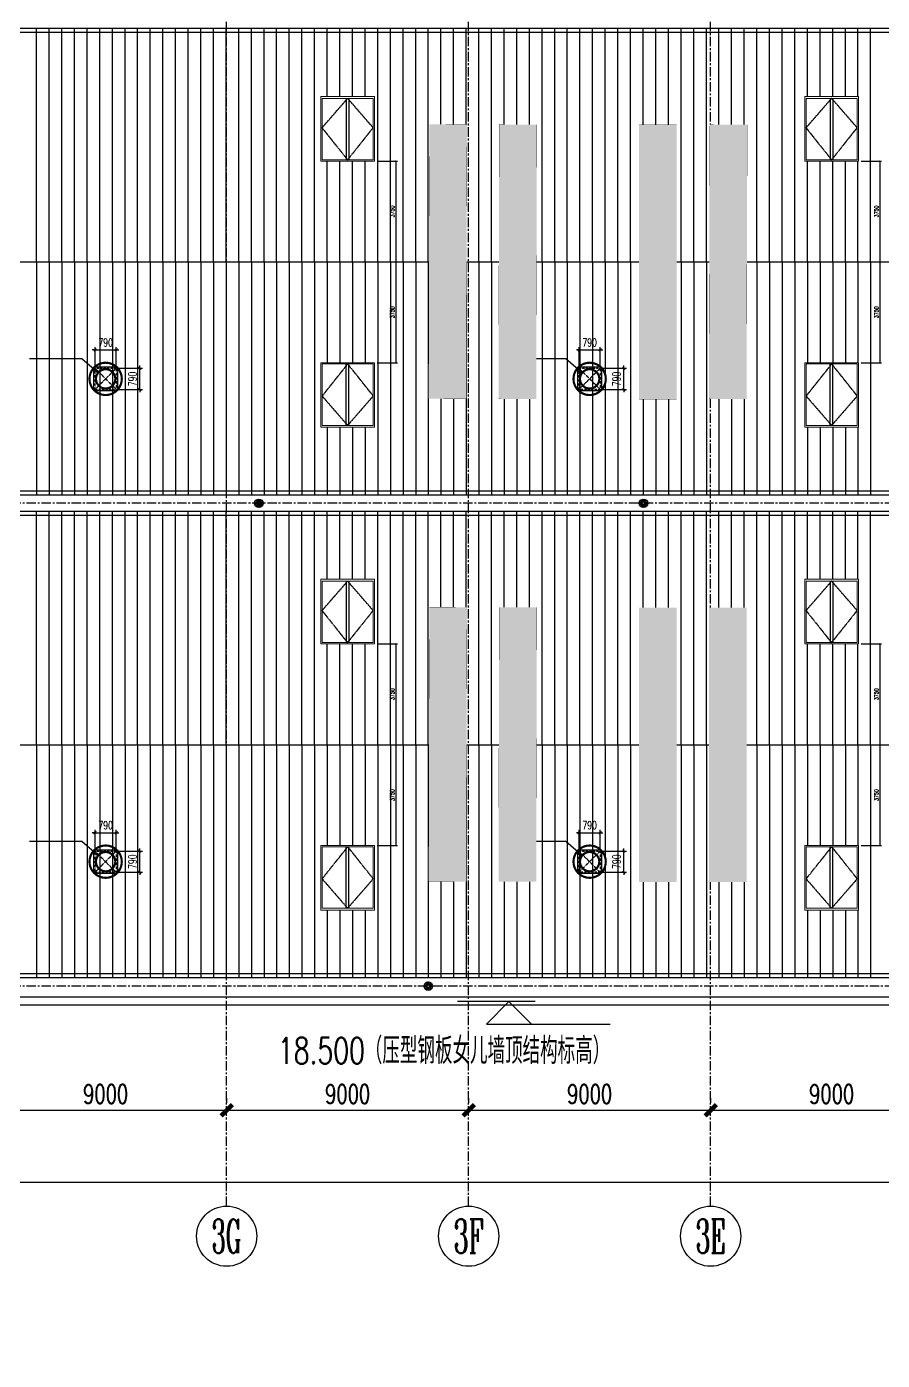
# Model space of a CAD drawing. Extents: x -599358 to 2865263, y -1062760 to 486533.
# Drawn here: x 1932238 to 1964060, y -893465 to -843880 of the extents above; entities that cross this region are included whole.
import ezdxf
from ezdxf.enums import TextEntityAlignment as Align

# ---------------------------------------------------------------- set-up
doc = ezdxf.new("R2010")
doc.units = 0
doc.set_wipeout_variables(frame=1)
for name, pattern in [('CENTER', [2, 1.25, -0.25, 0.25, -0.25]), ('DASH', [0.35, 0.25, -0.1]), ('HIDDEN', [0.375, 0.25, -0.125])]:
    doc.linetypes.add(name, pattern=pattern)
for name, color, linetype in [('3符号', 173, 'Continuous'), ('3索引', 3, 'Continuous'), ('99平面图例外参$0$A-HATCH-2', 251, 'Continuous'), ('A-AXIS-DP', 126, 'Continuous'), ('A-LIN-V', 9, 'Continuous'), ('A-SFCE', 30, 'Continuous'), ('A-WINDOW', 140, 'Continuous'), ('DIM', 173, 'Continuous'), ('DIM_SYMB', 3, 'Continuous'), ('DOTE', 1, 'CENTER'), ('E-电气标注', 84, 'Continuous'), ('参考线', 8, 'Continuous'), ('外框', 1, 'HIDDEN'), ('屋面板111', 6, 'Continuous'), ('文本', 4, 'Continuous'), ('暖通', 7, 'Continuous'), ('虹吸雨水斗', 6, 'Continuous')]:
    doc.layers.add(name, color=color, linetype=linetype)
doc.layers.add('成型线', color=3, linetype='Continuous', lineweight=18)
doc.styles.add('_TCH_AXIS', font='COMPLEX', dxfattribs={"bigfont": 'GBCBIG'})
doc.styles.add('_TCH_DIM_T3', font='SIMPLEX', dxfattribs={"width": 0.705882, "bigfont": 'GBCBIG'})
doc.styles.add('DHTEXT-1', font='romans.shx', dxfattribs={"width": 0.7, "bigfont": 'chinese.shx'})
doc.styles.add('卓越符号', font='ROMANS.shx', dxfattribs={"width": 0.7, "bigfont": 'CHINESE.shx'})
doc.dimstyles.new('_TCH_ARCH&&100', dxfattribs={"dimtxt": 297.5, "dimasz": 100, "dimexe": 100, "dimexo": 100, "dimgap": 126.25, "dimtad": 1, "dimdec": 0, "dimzin": 0, "dimdsep": 46, "dimtxsty": '_TCH_DIM_T3', "dimblk": 'ARCHTICK', "dimcen": 0.09, "dimclrt": 7, "dimazin": 2, "dimtfac": 1, "dimtdec": 0, "dimtix": 1, "dimtmove": 2, "dimatfit": 3, "dimfxl": 0, "dimtolj": 1, "dimtzin": 0, "dimarcsym": 0})
doc.dimstyles.new('_TCH_ARCH&&50', dxfattribs={"dimtxt": 148.75, "dimasz": 50, "dimexe": 50, "dimexo": 50, "dimgap": 63.125, "dimtad": 1, "dimdec": 0, "dimzin": 0, "dimdsep": 46, "dimtxsty": '_TCH_DIM_T3', "dimblk": 'ARCHTICK', "dimcen": 0.09, "dimclrt": 7, "dimazin": 2, "dimtfac": 1, "dimtdec": 0, "dimtix": 1, "dimtmove": 2, "dimatfit": 3, "dimfxl": 0, "dimtolj": 1, "dimtzin": 0, "dimarcsym": 0})
doc.dimstyles.new('ZN280', dxfattribs={"dimscale": 280, "dimtxt": 2.5, "dimasz": 1.5, "dimexe": 1, "dimexo": 2, "dimgap": 0.9, "dimtad": 1, "dimdec": 0, "dimdsep": 46, "dimtxsty": 'DHTEXT-1', "dimblk": 'ARCHTICK', "dimcen": 2.5, "dimclrd": 173, "dimclre": 173, "dimclrt": 7, "dimazin": 2, "dimtfac": 1, "dimtdec": 0, "dimtix": 1, "dimtmove": 2, "dimatfit": 3, "dimfxl": 0, "dimarcsym": 0})

# ---------------------------------------------------------------- blocks, each defined once
blk = doc.blocks.new('卓越-轴号')
blk.add_circle((0, 0), 4)
at = {"color": 0, "style": '_TCH_AXIS', "width": 1.041667, "flags": 8}
blk.add_attdef('A', text='', height=4.48, dxfattribs=at).set_placement((-2, -2.24), (2, -2.24), align=Align.FIT)
blk = doc.blocks.new('*U613')
at = {"ltscale": 10}
blk.add_line((3.48, 0), (-6.85, 0), dxfattribs=at)
blk.add_lwpolyline([(3, -3), (0, 0), (-3, -3), (13.45, -3)])
at = {"color": 0, "style": '卓越符号', "width": 0.7, "flags": 8}
blk.add_attdef('±0.000', text='', height=3.5, dxfattribs=at).set_placement((13.45, -7.85), align=Align.RIGHT)
blk = doc.blocks.new('“奔腾”虹吸雨水斗')
at = {"layer": '虹吸雨水斗', "lineweight": 25}
for p, q in [((946944, 86685), (947028, 86658)), ((947028, 86641), (946944, 86614)), ((947032, 86673), (946946, 86692)), ((946946, 86607), (947032, 86625)), ((946982, 86753), (947040, 86688)), ((947040, 86611), (946982, 86546)), ((947052, 86699), (946987, 86758)), ((946987, 86541), (947052, 86600)), ((947048, 86793), (947066, 86707)), ((947066, 86592), (947048, 86506)), ((947082, 86711), (947055, 86795)), ((947055, 86504), (947082, 86587)), ((947125, 86795), (947098, 86711)), ((947098, 86587), (947125, 86504)), ((947114, 86707), (947132, 86793)), ((947132, 86506), (947114, 86592)), ((947194, 86758), (947128, 86699)), ((947128, 86600), (947194, 86541)), ((947140, 86688), (947199, 86753)), ((947199, 86546), (947140, 86611)), ((947234, 86692), (947148, 86673)), ((947148, 86625), (947234, 86607)), ((947152, 86658), (947236, 86685)), ((947236, 86614), (947152, 86641))]:
    blk.add_line(p, q, dxfattribs=at)
for radius in [150, 47.6]:
    blk.add_circle((947090, 86649), radius, dxfattribs=at)
for centre, start, end in [((947025, 86649), 291.6382, 68.3675), ((947034, 86682), 261.6382, 38.3675), ((947034, 86617), 321.6382, 98.3675), ((947057, 86706), 231.6382, 8.3675), ((947057, 86593), 351.6382, 128.3675), ((947090, 86715), 201.6382, 338.3675), ((947090, 86584), 21.6382, 158.3675), ((947123, 86706), 171.6382, 308.3675), ((947123, 86593), 51.6382, 188.3675), ((947147, 86682), 141.6382, 278.3675), ((947147, 86617), 81.6382, 218.3675), ((947155, 86649), 111.6382, 248.3675)]:
    blk.add_arc(centre, 8.82, start, end, dxfattribs=at)
blk = doc.blocks.new('_ArchTick')
at = {"color": 0, "linetype": 'ByBlock', "const_width": 0.4}
blk.add_lwpolyline([(-0.5, -0.5), (0.5, 0.5)], dxfattribs=at)
blk = doc.blocks.new('*D1957')
at = {"layer": 'Defpoints', "color": 0, "ltscale": 2800, "transparency": 16777216}
for p in [(1930675, -884283), (1939675, -884168), (1939675, -884283)]:
    blk.add_point(p, dxfattribs=at)
at = {"layer": 'DIM', "color": 173, "linetype": 'ByBlock', "lineweight": -2, "ltscale": 2800, "transparency": 16777216}
for p, q in [((1930675, -883723), (1930675, -883888)), ((1939675, -883723), (1939675, -883888)), ((1930675, -884168), (1939675, -884168))]:
    blk.add_line(p, q, dxfattribs=at)
at = {"layer": 'DIM', "color": 173, "lineweight": -2, "ltscale": 2800, "transparency": 16777216, "xscale": 420, "yscale": 420, "zscale": 420, "rotation": 180}
blk.add_blockref('_ArchTick', (1930675, -884168), dxfattribs=at)
at = {"layer": 'DIM', "color": 173, "lineweight": -2, "ltscale": 2800, "transparency": 16777216, "xscale": 420, "yscale": 420, "zscale": 420}
blk.add_blockref('_ArchTick', (1939675, -884168), dxfattribs=at)
at = {"layer": 'DIM', "color": 7, "ltscale": 2800, "transparency": 16777216, "insert": (1935175, -883566), "char_height": 700, "attachment_point": 5, "style": 'DHTEXT-1'}
blk.add_mtext('9000', dxfattribs=at)
blk = doc.blocks.new('*D1958')
at = {"layer": 'Defpoints', "color": 0, "ltscale": 2800, "transparency": 16777216}
for p in [(1939675, -884283), (1948675, -884168), (1948675, -884283)]:
    blk.add_point(p, dxfattribs=at)
at = {"layer": 'DIM', "color": 173, "linetype": 'ByBlock', "lineweight": -2, "ltscale": 2800, "transparency": 16777216}
for p, q in [((1939675, -883723), (1939675, -883888)), ((1948675, -883723), (1948675, -883888)), ((1939675, -884168), (1948675, -884168))]:
    blk.add_line(p, q, dxfattribs=at)
at = {"layer": 'DIM', "color": 173, "lineweight": -2, "ltscale": 2800, "transparency": 16777216, "xscale": 420, "yscale": 420, "zscale": 420, "rotation": 180}
blk.add_blockref('_ArchTick', (1939675, -884168), dxfattribs=at)
at = {"layer": 'DIM', "color": 173, "lineweight": -2, "ltscale": 2800, "transparency": 16777216, "xscale": 420, "yscale": 420, "zscale": 420}
blk.add_blockref('_ArchTick', (1948675, -884168), dxfattribs=at)
at = {"layer": 'DIM', "color": 7, "ltscale": 2800, "transparency": 16777216, "insert": (1944175, -883566), "char_height": 700, "attachment_point": 5, "style": 'DHTEXT-1'}
blk.add_mtext('9000', dxfattribs=at)
blk = doc.blocks.new('*D1959')
at = {"layer": 'Defpoints', "color": 0, "ltscale": 2800, "transparency": 16777216}
for p in [(1948675, -884283), (1957675, -884168), (1957675, -884283)]:
    blk.add_point(p, dxfattribs=at)
at = {"layer": 'DIM', "color": 173, "linetype": 'ByBlock', "lineweight": -2, "ltscale": 2800, "transparency": 16777216}
for p, q in [((1948675, -883723), (1948675, -883888)), ((1957675, -883723), (1957675, -883888)), ((1948675, -884168), (1957675, -884168))]:
    blk.add_line(p, q, dxfattribs=at)
at = {"layer": 'DIM', "color": 173, "lineweight": -2, "ltscale": 2800, "transparency": 16777216, "xscale": 420, "yscale": 420, "zscale": 420, "rotation": 180}
blk.add_blockref('_ArchTick', (1948675, -884168), dxfattribs=at)
at = {"layer": 'DIM', "color": 173, "lineweight": -2, "ltscale": 2800, "transparency": 16777216, "xscale": 420, "yscale": 420, "zscale": 420}
blk.add_blockref('_ArchTick', (1957675, -884168), dxfattribs=at)
at = {"layer": 'DIM', "color": 7, "ltscale": 2800, "transparency": 16777216, "insert": (1953175, -883566), "char_height": 700, "attachment_point": 5, "style": 'DHTEXT-1'}
blk.add_mtext('9000', dxfattribs=at)
blk = doc.blocks.new('*D1960')
at = {"layer": 'Defpoints', "color": 0, "ltscale": 2800, "transparency": 16777216}
for p in [(1957675, -884283), (1966675, -884168), (1966675, -884283)]:
    blk.add_point(p, dxfattribs=at)
at = {"layer": 'DIM', "color": 173, "linetype": 'ByBlock', "lineweight": -2, "ltscale": 2800, "transparency": 16777216}
for p, q in [((1957675, -883723), (1957675, -883888)), ((1966675, -883723), (1966675, -883888)), ((1957675, -884168), (1966675, -884168))]:
    blk.add_line(p, q, dxfattribs=at)
at = {"layer": 'DIM', "color": 173, "lineweight": -2, "ltscale": 2800, "transparency": 16777216, "xscale": 420, "yscale": 420, "zscale": 420, "rotation": 180}
blk.add_blockref('_ArchTick', (1957675, -884168), dxfattribs=at)
at = {"layer": 'DIM', "color": 173, "lineweight": -2, "ltscale": 2800, "transparency": 16777216, "xscale": 420, "yscale": 420, "zscale": 420}
blk.add_blockref('_ArchTick', (1966675, -884168), dxfattribs=at)
at = {"layer": 'DIM', "color": 7, "ltscale": 2800, "transparency": 16777216, "insert": (1962175, -883566), "char_height": 700, "attachment_point": 5, "style": 'DHTEXT-1'}
blk.add_mtext('9000', dxfattribs=at)
blk = doc.blocks.new('*D1965')
at = {"layer": 'Defpoints', "color": 0, "ltscale": 2800, "transparency": 16777216}
for p in [(1809675, -885239), (1993675, -885239), (1809675, -886850)]:
    blk.add_point(p, dxfattribs=at)
at = {"layer": 'DIM', "color": 173, "linetype": 'ByBlock', "lineweight": -2, "ltscale": 2800, "transparency": 16777216}
for p, q in [((1809675, -885799), (1809675, -887130)), ((1993675, -885799), (1993675, -887130)), ((1993675, -886850), (1809675, -886850))]:
    blk.add_line(p, q, dxfattribs=at)
at = {"layer": 'DIM', "color": 173, "lineweight": -2, "ltscale": 2800, "transparency": 16777216, "xscale": 420, "yscale": 420, "zscale": 420, "rotation": 180}
blk.add_blockref('_ArchTick', (1809675, -886850), dxfattribs=at)
at = {"layer": 'DIM', "color": 173, "lineweight": -2, "ltscale": 2800, "transparency": 16777216, "xscale": 420, "yscale": 420, "zscale": 420}
blk.add_blockref('_ArchTick', (1993675, -886850), dxfattribs=at)
at = {"layer": 'DIM', "color": 7, "ltscale": 2800, "transparency": 16777216, "insert": (1901675, -886248), "char_height": 700, "attachment_point": 5, "style": 'DHTEXT-1'}
blk.add_mtext('184000', dxfattribs=at)
blk = doc.blocks.new('*D1776')
at = {"layer": 'A-AXIS-DP', "color": 0, "lineweight": -2, "transparency": 16777216}
for p, q in [((-495, 395), (-1374, 395)), ((-1274, 395), (-1274, 495)), ((-1274, 395), (-1274, -395)), ((-495, -395), (-1374, -395)), ((-1274, -395), (-1274, -495))]:
    blk.add_line(p, q, dxfattribs=at)
at = {"layer": 'Defpoints', "color": 0, "transparency": 16777216}
for p in [(-395, 395), (-1274, -395), (-395, -395)]:
    blk.add_point(p, dxfattribs=at)
at = {"layer": 'A-AXIS-DP', "color": 0, "lineweight": -2, "transparency": 16777216, "xscale": 100, "yscale": 100, "zscale": 100}
for p, rotation in [((-1274, 395), 270), ((-1274, -395), 90)]:
    blk.add_blockref('_ArchTick', p, dxfattribs=dict(at, rotation=rotation))
at = {"layer": 'A-AXIS-DP', "color": 7, "transparency": 16777216, "insert": (-999, 0), "char_height": 297.5, "attachment_point": 5, "rotation": 270, "style": '_TCH_DIM_T3'}
blk.add_mtext('\\A1;790', dxfattribs=at)
blk = doc.blocks.new('*D1777')
at = {"layer": 'A-AXIS-DP', "color": 0, "lineweight": -2, "transparency": 16777216}
for p, q in [((-395, -495), (-395, -1178)), ((395, -495), (395, -1178)), ((-395, -1078), (-495, -1078)), ((395, -1078), (-395, -1078)), ((395, -1078), (495, -1078))]:
    blk.add_line(p, q, dxfattribs=at)
at = {"layer": 'Defpoints', "color": 0, "transparency": 16777216}
for p in [(-395, -395), (395, -395), (-395, -1078)]:
    blk.add_point(p, dxfattribs=at)
at = {"layer": 'A-AXIS-DP', "color": 0, "lineweight": -2, "transparency": 16777216, "xscale": 100, "yscale": 100, "zscale": 100}
blk.add_blockref('_ArchTick', (-395, -1078), dxfattribs=at)
at = {"layer": 'A-AXIS-DP', "color": 0, "lineweight": -2, "transparency": 16777216, "xscale": 100, "yscale": 100, "zscale": 100, "rotation": 180}
blk.add_blockref('_ArchTick', (395, -1078), dxfattribs=at)
at = {"layer": 'A-AXIS-DP', "color": 7, "transparency": 16777216, "insert": (0, -1353), "char_height": 297.5, "attachment_point": 5, "rotation": 180, "style": '_TCH_DIM_T3'}
blk.add_mtext('\\A1;790', dxfattribs=at)
blk = doc.blocks.new('44')
blk.add_wipeout([(277496, 745320), (279896, 745320), (279896, 747320), (277496, 747320)]).dxf.layer = '参考线'
at = {"color": 2}
for p, q in [((277566, 746370), (279851, 746370)), ((277566, 746270), (279851, 746270))]:
    blk.add_line(p, q, dxfattribs=at)
at = {"layer": '外框'}
for points in [[(279851, 746320), (278658, 747270), (277566, 746320)], [(279851, 746320), (278658, 745370), (277566, 746320)]]:
    blk.add_lwpolyline(points, dxfattribs=at)
at = {"layer": '成型线'}
blk.add_line((279896, 745320), (279896, 747320), dxfattribs=at)
blk.add_lwpolyline([(279896, 745320), (277496, 745320), (277496, 747320), (279896, 747320)], dxfattribs=at)
blk.add_lwpolyline([(279851, 745370), (279851, 747270), (277566, 747270), (277566, 745370)], close=True, dxfattribs=at)
blk = doc.blocks.new('*D2423')
at = {"layer": 'A-WINDOW', "color": 0, "lineweight": -2, "transparency": 16777216}
for p, q in [((367696, 714320), (368446, 714320)), ((368396, 710570), (368396, 714320)), ((367696, 710570), (368446, 710570))]:
    blk.add_line(p, q, dxfattribs=at)
at = {"layer": 'Defpoints', "color": 0, "transparency": 16777216}
for p in [(367646, 714320), (368396, 714320), (367646, 710570)]:
    blk.add_point(p, dxfattribs=at)
at = {"layer": 'A-WINDOW', "color": 0, "lineweight": -2, "transparency": 16777216, "xscale": 50, "yscale": 50, "zscale": 50}
for p, rotation in [((368396, 714320), 90), ((368396, 710570), 270)]:
    blk.add_blockref('_ArchTick', p, dxfattribs=dict(at, rotation=rotation))
at = {"layer": 'A-WINDOW', "color": 7, "transparency": 16777216, "insert": (368258, 712445), "char_height": 148.8, "attachment_point": 5, "rotation": 90, "style": '_TCH_DIM_T3'}
blk.add_mtext('\\A1;3750', dxfattribs=at)
blk = doc.blocks.new('*D2424')
at = {"layer": 'A-WINDOW', "color": 0, "lineweight": -2, "transparency": 16777216}
for p, q in [((367696, 718070), (368446, 718070)), ((368396, 714320), (368396, 718070)), ((367696, 714320), (368446, 714320))]:
    blk.add_line(p, q, dxfattribs=at)
at = {"layer": 'Defpoints', "color": 0, "transparency": 16777216}
for p in [(367646, 718070), (368396, 718070), (367646, 714320)]:
    blk.add_point(p, dxfattribs=at)
at = {"layer": 'A-WINDOW', "color": 0, "lineweight": -2, "transparency": 16777216, "xscale": 50, "yscale": 50, "zscale": 50}
for p, rotation in [((368396, 718070), 90), ((368396, 714320), 270)]:
    blk.add_blockref('_ArchTick', p, dxfattribs=dict(at, rotation=rotation))
at = {"layer": 'A-WINDOW', "color": 7, "transparency": 16777216, "insert": (368258, 716195), "char_height": 148.8, "attachment_point": 5, "rotation": 90, "style": '_TCH_DIM_T3'}
blk.add_mtext('\\A1;3750', dxfattribs=at)
blk = doc.blocks.new('w42343eeee')
blk.add_wipeout([(367285, 568212), (365883, 568215), (365906, 578415), (367306, 578412)]).dxf.layer = '参考线'
at = {"layer": '99平面图例外参$0$A-HATCH-2'}
h = blk.add_hatch(dxfattribs=at)
h.set_pattern_fill('ANSI33', color=256, scale=75)
h.set_pattern_definition([(45, (1135667.22, 924695.12), (-168.3798, 168.3798), []), (45, (1135835.6, 924695.12), (-168.3798, 168.3798), [119.0625, -59.53125])])
h.paths.add_polyline_path([(366843, 550430), (365843, 550432)])
h.paths.add_polyline_path([(365906, 578415), (367306, 578412), (367283, 568212), (365883, 568215)])
at = {"layer": 'E-电气标注', "color": 1, "const_width": 5}
blk.add_lwpolyline([(365906, 578415), (365883, 568215), (367283, 568212), (367306, 578412)], close=True, dxfattribs=at)
blk = doc.blocks.new('A$C35aa308d')
at = {"layer": 'A-SFCE'}
for p in [(-228369, -618178), (-225769, -618184)]:
    blk.add_blockref('w42343eeee', p, dxfattribs=at)
at = {"layer": 'A-SFCE', "rotation": 0.1299683941899632}
for p in [(-219256, -619024), (-216656, -636974)]:
    blk.add_blockref('w42343eeee', p, dxfattribs=at)
at = {"layer": 'A-SFCE'}
for p in [(-228369, -600228), (-225769, -600234), (-217946, -618184), (-228369, -636128), (-225769, -636134)]:
    blk.add_blockref('w42343eeee', p, dxfattribs=at)
at = {"layer": 'A-SFCE', "rotation": 0.1299683941899632}
for p in [(-219256, -601074), (-219256, -636974)]:
    blk.add_blockref('w42343eeee', p, dxfattribs=at)
at = {"layer": 'A-SFCE'}
blk.add_blockref('w42343eeee', (-217969, -600251), dxfattribs=at)
blk = doc.blocks.new('fengji')
at = {"layer": 'DIM_SYMB'}
for p, q in [((324.2, -267.9), (884.2, -747.9)), ((884.2, -747.9), (2834.2, -747.9))]:
    blk.add_line(p, q, dxfattribs=at)
at = {"layer": 'DIM_SYMB', "const_width": 40}
blk.add_lwpolyline([(310.3, -253.5, -1), (338.1, -282.3, -1)], format="xyb", close=True, dxfattribs=at)
at = {"layer": '暖通', "color": 7, "linetype": 'DASH', "ltscale": 0.5}
for p, q in [((-395, 395), (395, -395)), ((395, 395), (-395, -395))]:
    blk.add_line(p, q, dxfattribs=at)
at = {"layer": '暖通', "color": 7, "const_width": 79.8}
for points in [[(0, -600.2, -1), (0, 600.2, -1)], [(0, -600.2, 1), (0, 600.2, 1)]]:
    blk.add_lwpolyline(points, format="xyb", dxfattribs=at)
at = {"layer": '暖通', "color": 7, "ltscale": 0.5}
blk.add_lwpolyline([(-445, 445), (445, 445), (445, -445), (-445, -445)], close=True, dxfattribs=at)
at = {"layer": '暖通', "color": 7, "linetype": 'DASH', "const_width": 79.8}
for points in [[(0, -358.3, -1), (0, 358.3, -1)], [(0, -358.3, 1), (0, 358.3, 1)]]:
    blk.add_lwpolyline(points, format="xyb", dxfattribs=at)
at = {"layer": '暖通', "color": 7, "linetype": 'DASH', "ltscale": 0.5}
blk.add_lwpolyline([(-395, 395), (395, 395), (395, -395), (-395, -395)], close=True, dxfattribs=at)
at = {"layer": 'A-AXIS-DP'}
for p1, distance, picture, middle in [((-395, 395), -879.2, '*D1776', (-999.2, 0)), ((395, -395), 682.9, '*D1777', (0, -1352.9))]:
    dim = blk.add_aligned_dim(p1=p1, p2=(-395, -395), distance=distance, dimstyle='_TCH_ARCH&&100', dxfattribs=at)
    dim.commit()
    dim.dimension.update_dxf_attribs({"geometry": picture, "text_midpoint": middle})
blk = doc.blocks.new('A$Cff7cfbaa')
at = {"layer": '暖通', "rotation": 180}
for p in [(125500, -49225), (143500, -49225), (125500, -67175), (143500, -67175)]:
    blk.add_blockref('fengji', p, dxfattribs=at)
blk = doc.blocks.new('frtt')
at = {"layer": 'A-LIN-V', "xscale": -1, "rotation": 90}
blk.add_blockref('44', (1112915.9, 997965.8), dxfattribs=at)
at = {"layer": 'A-LIN-V', "rotation": 90}
blk.add_blockref('44', (1112915.9, 430674.2), dxfattribs=at)
at = {"layer": 'A-WINDOW', "color": 1}
for p1, p2, picture, middle in [((367645.9, 714320), (367645.9, 718070), '*D2424', (368258.4, 716195)), ((367645.9, 710570), (367645.9, 714320), '*D2423', (368258.4, 712445))]:
    dim = blk.add_aligned_dim(p1=p1, p2=p2, distance=-750, dimstyle='_TCH_ARCH&&50', dxfattribs=at)
    dim.commit()
    dim.dimension.update_dxf_attribs({"geometry": picture, "text_midpoint": middle})
blk = doc.blocks.new('A$C306215c0')
at = {"layer": 'A-WINDOW'}
for p in [(-232096, -759195), (-214096, -759195), (-232096, -777145), (-214096, -777145)]:
    blk.add_blockref('frtt', p, dxfattribs=at)

msp = doc.modelspace()

# ---------------------------------------------------------------- linework, layer by layer
at = {"layer": 'A-LIN-V'}
for points in [[(1994174.8, -844100), (1815337.7, -844100)], [(1994174.8, -861150), (1809805.6, -861150)], [(1994174.8, -862050), (1809374.8, -862050)], [(1994174.8, -879100), (1809074.8, -879100)]]:
    msp.add_lwpolyline(points, dxfattribs=at)
at = {"layer": 'A-SFCE'}
msp.add_line((1809074.8, -879950), (1994174.8, -879950), dxfattribs=at)
for points in [[(1811835.7, -852625), (1994174.8, -852625)], [(1809374.8, -863600), (1808774.8, -863600), (1808774.8, -880250), (1994474.8, -880250)], [(1809074.8, -870575), (1994174.8, -870575)]]:
    msp.add_lwpolyline(points, dxfattribs=at)
at = {"layer": 'DOTE', "ltscale": 280}
for p, q in [((1939674.8, -887730), (1939674.8, -801515)), ((1948674.8, -887730), (1948674.8, -801515)), ((1957674.8, -887730), (1957674.8, -801515)), ((2002579, -861600), (1802219, -861600)), ((2002579, -879550), (1802219, -879550))]:
    msp.add_line(p, q, dxfattribs=at)
at = {"layer": '屋面板111', "ltscale": 2500}
for p, q in [((1932604.8, -852625), (1932604.8, -843950)), ((1933074.8, -852625), (1933074.8, -843950)), ((1933544.8, -852625), (1933544.8, -843950)), ((1934014.8, -852625), (1934014.8, -843950)), ((1934484.8, -852625), (1934484.8, -843950)), ((1934954.8, -852625), (1934954.8, -843950)), ((1935424.8, -852625), (1935424.8, -843950)), ((1935894.8, -852625), (1935894.8, -843950)), ((1936364.8, -852625), (1936364.8, -843950)), ((1936834.8, -852625), (1936834.8, -843950)), ((1937304.8, -852625), (1937304.8, -843950)), ((1937774.8, -852625), (1937774.8, -843950)), ((1938244.8, -852625), (1938244.8, -843950)), ((1938714.8, -852625), (1938714.8, -843950)), ((1939184.8, -852625), (1939184.8, -843950)), ((1939654.8, -852625), (1939654.8, -843950)), ((1940124.8, -852625), (1940124.8, -843950)), ((1940594.8, -852625), (1940594.8, -843950)), ((1941064.8, -852625), (1941064.8, -843950)), ((1941534.8, -852625), (1941534.8, -843950)), ((1942004.8, -852625), (1942004.8, -843950)), ((1942474.8, -852625), (1942474.8, -843950)), ((1942944.8, -852625), (1942944.8, -843950)), ((1943414.8, -852625), (1943414.8, -843950)), ((1943884.8, -852625), (1943884.8, -843950)), ((1944354.8, -852625), (1944354.8, -843950)), ((1944824.8, -852625), (1944824.8, -843950)), ((1945294.8, -852625), (1945294.8, -843950)), ((1945764.8, -852625), (1945764.8, -843950)), ((1946234.8, -852625), (1946234.8, -843950)), ((1946704.8, -852625), (1946704.8, -843950)), ((1947174.8, -852625), (1947174.8, -843950)), ((1947644.8, -852625), (1947644.8, -843950)), ((1948114.8, -852625), (1948114.8, -843950)), ((1948584.8, -852625), (1948584.8, -843950)), ((1949054.8, -852625), (1949054.8, -843950)), ((1949524.8, -852625), (1949524.8, -843950)), ((1949994.8, -852625), (1949994.8, -843950)), ((1950464.8, -852625), (1950464.8, -843950)), ((1950934.8, -852625), (1950934.8, -843950)), ((1951404.8, -852625), (1951404.8, -843950)), ((1951874.8, -852625), (1951874.8, -843950)), ((1952344.8, -852625), (1952344.8, -843950)), ((1952814.8, -852625), (1952814.8, -843950)), ((1953284.8, -852625), (1953284.8, -843950)), ((1953754.8, -852625), (1953754.8, -843950)), ((1954224.8, -852625), (1954224.8, -843950)), ((1954694.8, -852625), (1954694.8, -843950)), ((1955164.8, -852625), (1955164.8, -843950)), ((1955634.8, -852625), (1955634.8, -843950)), ((1956104.8, -852625), (1956104.8, -843950)), ((1956574.8, -852625), (1956574.8, -843950)), ((1957044.8, -852625), (1957044.8, -843950)), ((1957514.8, -852625), (1957514.8, -843950)), ((1957984.8, -852625), (1957984.8, -843950)), ((1958454.8, -852625), (1958454.8, -843950)), ((1958924.8, -852625), (1958924.8, -843950)), ((1959394.8, -852625), (1959394.8, -843950)), ((1959864.8, -852625), (1959864.8, -843950)), ((1960334.8, -852625), (1960334.8, -843950)), ((1960804.8, -852625), (1960804.8, -843950)), ((1961274.8, -852625), (1961274.8, -843950)), ((1961744.8, -852625), (1961744.8, -843950)), ((1962214.8, -852625), (1962214.8, -843950)), ((1962684.8, -852625), (1962684.8, -843950)), ((1963154.8, -852625), (1963154.8, -843950)), ((1963624.8, -852625), (1963624.8, -843950)), ((1932604.8, -852625), (1932604.8, -861300)), ((1933074.8, -852625), (1933074.8, -861300)), ((1933544.8, -852625), (1933544.8, -861300)), ((1934014.8, -852625), (1934014.8, -861300)), ((1934484.8, -852625), (1934484.8, -861300)), ((1934954.8, -852625), (1934954.8, -861300)), ((1935424.8, -852625), (1935424.8, -861300)), ((1935894.8, -852625), (1935894.8, -861300)), ((1936364.8, -852625), (1936364.8, -861300)), ((1936834.8, -852625), (1936834.8, -861300)), ((1937304.8, -852625), (1937304.8, -861300)), ((1937774.8, -852625), (1937774.8, -861300)), ((1938244.8, -852625), (1938244.8, -861300)), ((1938714.8, -852625), (1938714.8, -861300)), ((1939184.8, -852625), (1939184.8, -861300)), ((1939654.8, -852625), (1939654.8, -861300)), ((1940124.8, -852625), (1940124.8, -861300)), ((1940594.8, -852625), (1940594.8, -861300)), ((1941064.8, -852625), (1941064.8, -861300)), ((1941534.8, -852625), (1941534.8, -861300)), ((1942004.8, -852625), (1942004.8, -861300)), ((1942474.8, -852625), (1942474.8, -861300)), ((1942944.8, -852625), (1942944.8, -861300)), ((1943414.8, -852625), (1943414.8, -861300)), ((1943884.8, -852625), (1943884.8, -861300)), ((1944354.8, -852625), (1944354.8, -861300)), ((1944824.8, -852625), (1944824.8, -861300)), ((1945294.8, -852625), (1945294.8, -861300)), ((1945764.8, -852625), (1945764.8, -861300)), ((1946234.8, -852625), (1946234.8, -861300)), ((1946704.8, -852625), (1946704.8, -861300)), ((1947174.8, -852625), (1947174.8, -861300)), ((1947644.8, -852625), (1947644.8, -861300)), ((1948114.8, -852625), (1948114.8, -861300)), ((1948584.8, -852625), (1948584.8, -861300)), ((1949054.8, -852625), (1949054.8, -861300)), ((1949524.8, -852625), (1949524.8, -861300)), ((1949994.8, -852625), (1949994.8, -861300)), ((1950464.8, -852625), (1950464.8, -861300)), ((1950934.8, -852625), (1950934.8, -861300)), ((1951404.8, -852625), (1951404.8, -861300)), ((1951874.8, -852625), (1951874.8, -861300)), ((1952344.8, -852625), (1952344.8, -861300)), ((1952814.8, -852625), (1952814.8, -861300)), ((1953284.8, -852625), (1953284.8, -861300)), ((1953754.8, -852625), (1953754.8, -861300)), ((1954224.8, -852625), (1954224.8, -861300)), ((1954694.8, -852625), (1954694.8, -861300)), ((1955164.8, -852625), (1955164.8, -861300)), ((1955634.8, -852625), (1955634.8, -861300)), ((1956104.8, -852625), (1956104.8, -861300)), ((1956574.8, -852625), (1956574.8, -861300)), ((1957044.8, -852625), (1957044.8, -861300)), ((1957514.8, -852625), (1957514.8, -861300)), ((1957984.8, -852625), (1957984.8, -861300)), ((1958454.8, -852625), (1958454.8, -861300)), ((1958924.8, -852625), (1958924.8, -861300)), ((1959394.8, -852625), (1959394.8, -861300)), ((1959864.8, -852625), (1959864.8, -861300)), ((1960334.8, -852625), (1960334.8, -861300)), ((1960804.8, -852625), (1960804.8, -861300)), ((1961274.8, -852625), (1961274.8, -861300)), ((1961744.8, -852625), (1961744.8, -861300)), ((1962214.8, -852625), (1962214.8, -861300)), ((1962684.8, -852625), (1962684.8, -861300)), ((1963154.8, -852625), (1963154.8, -861300)), ((1963624.8, -852625), (1963624.8, -861300)), ((1932604.8, -870575), (1932604.8, -861900)), ((1933074.8, -870575), (1933074.8, -861900)), ((1933544.8, -870575), (1933544.8, -861900)), ((1934014.8, -870575), (1934014.8, -861900)), ((1934484.8, -870575), (1934484.8, -861900)), ((1934954.8, -870575), (1934954.8, -861900)), ((1935424.8, -870575), (1935424.8, -861900)), ((1935894.8, -870575), (1935894.8, -861900)), ((1936364.8, -870575), (1936364.8, -861900)), ((1936834.8, -870575), (1936834.8, -861900)), ((1937304.8, -870575), (1937304.8, -861900)), ((1937774.8, -870575), (1937774.8, -861900)), ((1938244.8, -870575), (1938244.8, -861900)), ((1938714.8, -870575), (1938714.8, -861900)), ((1939184.8, -870575), (1939184.8, -861900)), ((1939654.8, -870575), (1939654.8, -861900)), ((1940124.8, -870575), (1940124.8, -861900)), ((1940594.8, -870575), (1940594.8, -861900)), ((1941064.8, -870575), (1941064.8, -861900)), ((1941534.8, -870575), (1941534.8, -861900)), ((1942004.8, -870575), (1942004.8, -861900)), ((1942474.8, -870575), (1942474.8, -861900)), ((1942944.8, -870575), (1942944.8, -861900)), ((1943414.8, -870575), (1943414.8, -861900)), ((1943884.8, -870575), (1943884.8, -861900)), ((1944354.8, -870575), (1944354.8, -861900)), ((1944824.8, -870575), (1944824.8, -861900)), ((1945294.8, -870575), (1945294.8, -861900)), ((1945764.8, -870575), (1945764.8, -861900)), ((1946234.8, -870575), (1946234.8, -861900)), ((1946704.8, -870575), (1946704.8, -861900)), ((1947174.8, -870575), (1947174.8, -861900)), ((1947644.8, -870575), (1947644.8, -861900)), ((1948114.8, -870575), (1948114.8, -861900)), ((1948584.8, -870575), (1948584.8, -861900)), ((1949054.8, -870575), (1949054.8, -861900)), ((1949524.8, -870575), (1949524.8, -861900)), ((1949994.8, -870575), (1949994.8, -861900)), ((1950464.8, -870575), (1950464.8, -861900)), ((1950934.8, -870575), (1950934.8, -861900)), ((1951404.8, -870575), (1951404.8, -861900)), ((1951874.8, -870575), (1951874.8, -861900)), ((1952344.8, -870575), (1952344.8, -861900)), ((1952814.8, -870575), (1952814.8, -861900)), ((1953284.8, -870575), (1953284.8, -861900)), ((1953754.8, -870575), (1953754.8, -861900)), ((1954224.8, -870575), (1954224.8, -861900)), ((1954694.8, -870575), (1954694.8, -861900)), ((1955164.8, -870575), (1955164.8, -861900)), ((1955634.8, -870575), (1955634.8, -861900)), ((1956104.8, -870575), (1956104.8, -861900)), ((1956574.8, -870575), (1956574.8, -861900)), ((1957044.8, -870575), (1957044.8, -861900)), ((1957514.8, -870575), (1957514.8, -861900)), ((1957984.8, -870575), (1957984.8, -861900)), ((1958454.8, -870575), (1958454.8, -861900)), ((1958924.8, -870575), (1958924.8, -861900)), ((1959394.8, -870575), (1959394.8, -861900)), ((1959864.8, -870575), (1959864.8, -861900)), ((1960334.8, -870575), (1960334.8, -861900)), ((1960804.8, -870575), (1960804.8, -861900)), ((1961274.8, -870575), (1961274.8, -861900)), ((1961744.8, -870575), (1961744.8, -861900)), ((1962214.8, -870575), (1962214.8, -861900)), ((1962684.8, -870575), (1962684.8, -861900)), ((1963154.8, -870575), (1963154.8, -861900)), ((1963624.8, -870575), (1963624.8, -861900)), ((1932604.8, -870575), (1932604.8, -879250)), ((1933074.8, -870575), (1933074.8, -879250)), ((1933544.8, -870575), (1933544.8, -879250)), ((1934014.8, -870575), (1934014.8, -879250)), ((1934484.8, -870575), (1934484.8, -879250)), ((1934954.8, -870575), (1934954.8, -879250)), ((1935424.8, -870575), (1935424.8, -879250)), ((1935894.8, -870575), (1935894.8, -879250)), ((1936364.8, -870575), (1936364.8, -879250)), ((1936834.8, -870575), (1936834.8, -879250)), ((1937304.8, -870575), (1937304.8, -879250)), ((1937774.8, -870575), (1937774.8, -879250)), ((1938244.8, -870575), (1938244.8, -879250)), ((1938714.8, -870575), (1938714.8, -879250)), ((1939184.8, -870575), (1939184.8, -879250)), ((1939654.8, -870575), (1939654.8, -879250)), ((1940124.8, -870575), (1940124.8, -879250)), ((1940594.8, -870575), (1940594.8, -879250)), ((1941064.8, -870575), (1941064.8, -879250)), ((1941534.8, -870575), (1941534.8, -879250)), ((1942004.8, -870575), (1942004.8, -879250)), ((1942474.8, -870575), (1942474.8, -879250)), ((1942944.8, -870575), (1942944.8, -879250)), ((1943414.8, -870575), (1943414.8, -879250)), ((1943884.8, -870575), (1943884.8, -879250)), ((1944354.8, -870575), (1944354.8, -879250)), ((1944824.8, -870575), (1944824.8, -879250)), ((1945294.8, -870575), (1945294.8, -879250)), ((1945764.8, -870575), (1945764.8, -879250)), ((1946234.8, -870575), (1946234.8, -879250)), ((1946704.8, -870575), (1946704.8, -879250)), ((1947174.8, -870575), (1947174.8, -879250)), ((1947644.8, -870575), (1947644.8, -879250)), ((1948114.8, -870575), (1948114.8, -879250)), ((1948584.8, -870575), (1948584.8, -879250)), ((1949054.8, -870575), (1949054.8, -879250)), ((1949524.8, -870575), (1949524.8, -879250)), ((1949994.8, -870575), (1949994.8, -879250)), ((1950464.8, -870575), (1950464.8, -879250)), ((1950934.8, -870575), (1950934.8, -879250)), ((1951404.8, -870575), (1951404.8, -879250)), ((1951874.8, -870575), (1951874.8, -879250)), ((1952344.8, -870575), (1952344.8, -879250)), ((1952814.8, -870575), (1952814.8, -879250)), ((1953284.8, -870575), (1953284.8, -879250)), ((1953754.8, -870575), (1953754.8, -879250)), ((1954224.8, -870575), (1954224.8, -879250)), ((1954694.8, -870575), (1954694.8, -879250)), ((1955164.8, -870575), (1955164.8, -879250)), ((1955634.8, -870575), (1955634.8, -879250)), ((1956104.8, -870575), (1956104.8, -879250)), ((1956574.8, -870575), (1956574.8, -879250)), ((1957044.8, -870575), (1957044.8, -879250)), ((1957514.8, -870575), (1957514.8, -879250)), ((1957984.8, -870575), (1957984.8, -879250)), ((1958454.8, -870575), (1958454.8, -879250)), ((1958924.8, -870575), (1958924.8, -879250)), ((1959394.8, -870575), (1959394.8, -879250)), ((1959864.8, -870575), (1959864.8, -879250)), ((1960334.8, -870575), (1960334.8, -879250)), ((1960804.8, -870575), (1960804.8, -879250)), ((1961274.8, -870575), (1961274.8, -879250)), ((1961744.8, -870575), (1961744.8, -879250)), ((1962214.8, -870575), (1962214.8, -879250)), ((1962684.8, -870575), (1962684.8, -879250)), ((1963154.8, -870575), (1963154.8, -879250)), ((1963624.8, -870575), (1963624.8, -879250))]:
    msp.add_line(p, q, dxfattribs=at)
for points in [[(1994174.8, -843950), (1815228.6, -843950)], [(1994174.8, -861300), (1809599.2, -861300)], [(1994174.8, -861900), (1809374.8, -861900)], [(1994174.8, -879250), (1809074.8, -879250)]]:
    msp.add_lwpolyline(points, dxfattribs=at)

# ---------------------------------------------------------------- block references
at = {"layer": '3符号', "color": 7}
ref = msp.add_blockref('*U613', (1950173.6, -880122.1), dxfattribs=dict(at, xscale=280, yscale=280, zscale=280))
ref.add_attrib('±0.000', '18.500（压型钢板女儿墙顶结构标高）', dxfattribs={"layer": '0', "color": 0, "height": 980, "style": '卓越符号', "width": 0.7}).set_placement((1953939.6, -882443.9), align=Align.RIGHT)
ref = msp.add_blockref('卓越-轴号', (1939674.8, -888850), dxfattribs=dict(at, xscale=280, yscale=280, zscale=280))
ref.add_attrib('A', '3G', dxfattribs={"layer": '0', "color": 0, "height": 1254.4, "style": '_TCH_AXIS', "width": 0.506757}).set_placement((1939114.8, -889477.2), (1940234.8, -889477.2), align=Align.FIT)
ref = msp.add_blockref('卓越-轴号', (1948674.8, -888850), dxfattribs=dict(at, xscale=280, yscale=280, zscale=280))
ref.add_attrib('A', '3F', dxfattribs={"layer": '0', "color": 0, "height": 1254.4, "style": '_TCH_AXIS', "width": 0.535714}).set_placement((1948114.8, -889477.2), (1949234.8, -889477.2), align=Align.FIT)
ref = msp.add_blockref('卓越-轴号', (1957674.8, -888850), dxfattribs=dict(at, xscale=280, yscale=280, zscale=280))
ref.add_attrib('A', '3E', dxfattribs={"layer": '0', "color": 0, "height": 1254.4, "style": '_TCH_AXIS', "width": 0.535714}).set_placement((1957114.8, -889477.2), (1958234.8, -889477.2), align=Align.FIT)
at = {"layer": '文本', "xscale": 1.061320754715, "yscale": 1.061320754715, "zscale": 1.061320754715}
for p in [(935708.4, -953562.8), (950008.4, -953562.8), (942008.4, -971512.8)]:
    msp.add_blockref('“奔腾”虹吸雨水斗', p, dxfattribs=at)
at = {"layer": '虹吸雨水斗', "ltscale": 50}
msp.add_blockref('A$Cff7cfbaa', (1809674.8, -807750), dxfattribs=at)

# ---------------------------------------------------------------- dimensions: what is measured, and where the dimension line sits
at = {"layer": 'DIM', "ltscale": 2800}
for base, p1, p2, picture, middle in [((1939674.8, -884168.1), (1930674.8, -884283.1), (1939674.8, -884283.1), '*D1957', (1935174.8, -883566.1)), ((1948674.8, -884168.1), (1939674.8, -884283.1), (1948674.8, -884283.1), '*D1958', (1944174.8, -883566.1)), ((1957674.8, -884168.1), (1948674.8, -884283.1), (1957674.8, -884283.1), '*D1959', (1953174.8, -883566.1)), ((1966674.8, -884168.1), (1957674.8, -884283.1), (1966674.8, -884283.1), '*D1960', (1962174.8, -883566.1))]:
    dim = msp.add_linear_dim(base=base, p1=p1, p2=p2, angle=180, dimstyle='ZN280', dxfattribs=at)
    dim.commit()
    dim.dimension.update_dxf_attribs({"geometry": picture, "text_midpoint": middle})
dim = msp.add_aligned_dim(p1=(1993674.8, -885239), p2=(1809674.8, -885239), distance=1611.1, dimstyle='ZN280', dxfattribs=at)
dim.commit()
dim.dimension.update_dxf_attribs({"geometry": '*D1965', "text_midpoint": (1901674.8, -886248.1)})

# ---------------------------------------------------------------- next in the draw order: block references
at = {"layer": '3索引', "ltscale": 50}
msp.add_blockref('A$C306215c0', (1809674.8, -807750), dxfattribs=at)

# ---------------------------------------------------------------- next in the draw order: block references
msp.add_blockref('A$C35aa308d', (1809674.8, -807750), dxfattribs=at)

doc.saveas('drawing.dxf')
